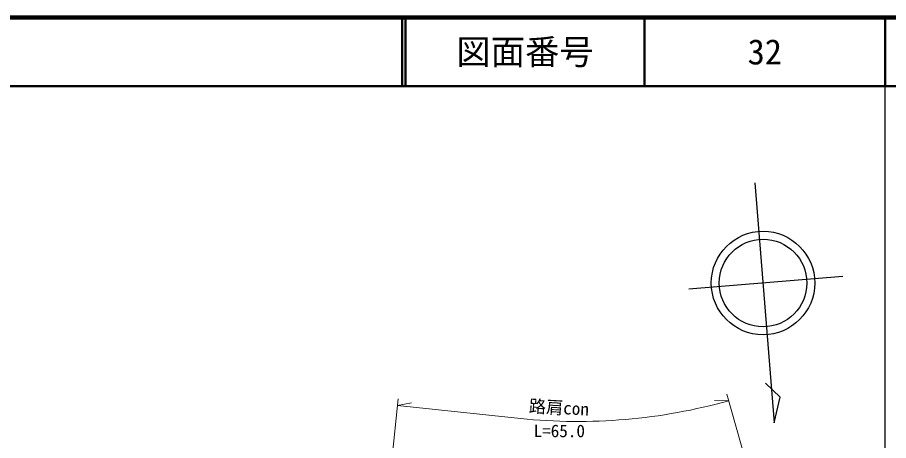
# Model space of a CAD drawing. Units: millimetres at full size, sheet at 1:1000; details may follow other scales. Extents: x 40000 to 680000, y 20000 to 380000.
# Drawn here: x 452780 to 579500, y 318502 to 380000 of the extents above; entities that cross this region are included whole.
import ezdxf
from ezdxf.enums import TextEntityAlignment as Align

# ---------------------------------------------------------------- set-up
doc = ezdxf.new("R2010")
doc.units = ezdxf.units.MM
doc.header["$LTSCALE"] = 1000
for name, color, linetype, lineweight in [('M-BMK-SRVR', 3, 'Continuous', 25), ('M-STR-HTXT', 7, 'Continuous', 13), ('M-TTL', 2, 'Continuous', 140), ('M-TTL-BAND', 7, 'Continuous', 25), ('M-TTL-LINE', 7, 'Continuous', 50)]:
    doc.layers.add(name, color=color, linetype=linetype, lineweight=lineweight)
doc.layers.add('M-TTL-TXT', color=7, linetype='Continuous')
doc.styles.add('ＭＳ ゴシック', font='')
doc.styles.get('ＭＳ ゴシック').set_extended_font_data('MS Gothic')

msp = doc.modelspace()

# ---------------------------------------------------------------- linework, layer by layer
at = {"layer": 'M-BMK-SRVR'}
msp.add_line((572863, 342338), (550433, 340527), dxfattribs=at)
msp.add_lwpolyline([(560063, 355975), (562879, 321088), (563737, 324814), (561583, 326833)], dxfattribs=at)
for radius in [7526, 6368]:
    msp.add_circle((561240, 341400), radius, dxfattribs=at)
at = {"layer": 'M-STR-HTXT'}
for p, q in [((508175, 324570), (507139, 314624)), ((558684, 315632), (555980, 325260)), ((508071, 323576), (510122, 323966)), ((525961, 321714), (508071, 323576)), ((556250, 324297), (554163, 324334))]:
    msp.add_line(p, q, dxfattribs=at)
msp.add_arc((534346, 402279), 81000, 264.05822, 285.68972, dxfattribs=at)
at = {"layer": 'M-TTL'}
msp.add_line((680000, 380000), (40000, 380000), dxfattribs=at)
at = {"layer": 'M-TTL-BAND'}
msp.add_line((579000, 20000), (579000, 370000), dxfattribs=at)
at = {"layer": 'M-TTL-LINE'}
for p, q in [((508747, 380000), (508747, 370000)), ((509247, 380000), (509247, 370000)), ((543997, 380000), (543997, 370000)), ((579000, 380000), (579000, 370000)), ((40000, 370000), (680000, 370000))]:
    msp.add_line(p, q, dxfattribs=at)

# ---------------------------------------------------------------- texts
at = {"layer": 'M-STR-HTXT', "style": 'ＭＳ ゴシック'}
msp.add_text('路肩con', height=1833, rotation=356.72, dxfattribs=at).set_placement((531471, 321830), align=Align.BOTTOM_CENTER)
msp.add_text('L=65.0', height=1833, rotation=359.894, dxfattribs=at).set_placement((531600, 320825), align=Align.TOP_CENTER)
at = {"layer": 'M-TTL-TXT', "style": 'ＭＳ ゴシック'}
for s, p in [('図面番号', (526622, 375000)), ('32', (561497, 375000))]:
    msp.add_text(s, height=3666, dxfattribs=at).set_placement(p, align=Align.MIDDLE_CENTER)

doc.saveas('drawing.dxf')
